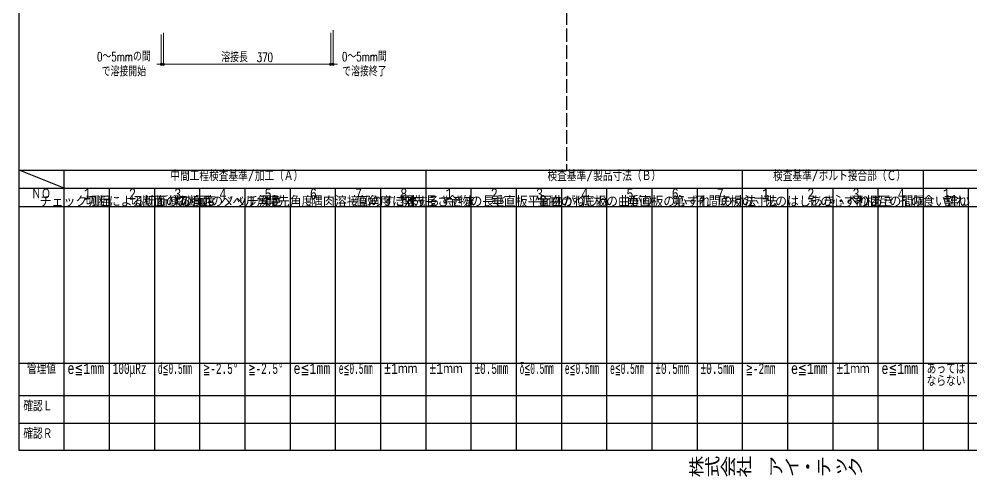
# Model space of a CAD drawing. Header units: millimetres. Extents: x -4568 to 36914, y -114 to 17788.
# Drawn here: x 11272 to 13377, y 15434 to 16446 of the extents above; entities that cross this region are included whole.
import ezdxf
from ezdxf.enums import TextEntityAlignment as Align

# ---------------------------------------------------------------- set-up
doc = ezdxf.new("R2010")
doc.units = ezdxf.units.MM
doc.header["$LTSCALE"] = 5
doc.linetypes.add('DASHED', pattern=[7.5, 6, -1.5])
doc.layers.get('0').update_dxf_attribs({"color": 255})
doc.layers.get('DEFPOINTS').update_dxf_attribs({"color": 255})
for name, color, linetype in [('LAYER6', 7, 'Continuous'), ('寸法', 4, 'Continuous'), ('文字', 7, 'Continuous')]:
    doc.layers.add(name, color=color, linetype=linetype)
doc.styles.add('DLSTANDARD1', font='monotxt.shx', dxfattribs={"width": 0.6, "bigfont": 'extfont'})
doc.styles.add('KANJI', font='simplex.shx', dxfattribs={"width": 0.7, "bigfont": 'extfont2.shx'})
doc.styles.get("Standard").update_dxf_attribs({"font": 'simplex.shx', "width": 0.7, "height": 2.5, "bigfont": '@extfont2.shx'})
doc.styles.add('TATEGAKI', font='txt', dxfattribs={"bigfont": 'bigfont.shx'})
doc.dimstyles.new('一般寸法-小さめ', dxfattribs={"dimscale": 10, "dimtxt": 2, "dimasz": 0.5, "dimexe": 0.125, "dimexo": 1.5, "dimgap": 0.5, "dimtad": 1, "dimtxsty": 'KANJI', "dimblk": 'ORIGIN', "dimcen": 0, "dimclrd": 256, "dimclre": 256, "dimclrt": 256, "dimadec": 0, "dimazin": 0, "dimtfac": 1, "dimtmove": 2, "dimatfit": 2, "dimfxl": 0, "dimtolj": 2, "dimlwd": 5, "dimlwe": 5, "dimarcsym": 0})

# ---------------------------------------------------------------- blocks, each defined once
blk = doc.blocks.new('_Origin')
at = {"color": 0, "linetype": 'ByBlock', "lineweight": -2}
blk.add_line((0, 0), (-1, 0), dxfattribs=at)
blk.add_circle((0, 0), 0.5, dxfattribs=at)
blk = doc.blocks.new('*D1100')
at = {"layer": 'DEFPOINTS', "color": 0, "linetype": 'Continuous', "transparency": 16777216}
for p in [(11586.4, 16427), (11591.4, 16427), (11591.4, 16346.5)]:
    blk.add_point(p, dxfattribs=at)
at = {"layer": '寸法', "linetype": 'Continuous', "lineweight": 5, "transparency": 16777216}
for p, q in [((11586.4, 16412), (11586.4, 16345.2)), ((11591.4, 16412), (11591.4, 16345.2)), ((11581.4, 16346.5), (11576.4, 16346.5)), ((11586.4, 16346.5), (11591.4, 16346.5)), ((11596.4, 16346.5), (11601.4, 16346.5))]:
    blk.add_line(p, q, dxfattribs=at)
at = {"layer": '寸法', "linetype": 'Continuous', "lineweight": 5, "transparency": 16777216, "xscale": 5, "yscale": 5, "zscale": 5}
blk.add_blockref('_Origin', (11586.4, 16346.5), dxfattribs=at)
at = {"layer": '寸法', "linetype": 'Continuous', "lineweight": 5, "transparency": 16777216, "xscale": 5, "yscale": 5, "zscale": 5, "rotation": 180}
blk.add_blockref('_Origin', (11591.4, 16346.5), dxfattribs=at)
at = {"layer": '寸法', "linetype": 'Continuous', "transparency": 16777216, "insert": (11503.8, 16346.5), "char_height": 20, "attachment_point": 5, "style": 'KANJI'}
blk.add_mtext('\\A2;0～5mmの間\\Pで溶接開始', dxfattribs=at)
blk = doc.blocks.new('*D1101')
at = {"layer": 'DEFPOINTS', "color": 0, "linetype": 'Continuous', "transparency": 16777216}
for p in [(11591.4, 16431), (11961.4, 16431), (11961.4, 16346.5)]:
    blk.add_point(p, dxfattribs=at)
at = {"layer": '寸法', "linetype": 'Continuous', "lineweight": 5, "transparency": 16777216}
for p, q in [((11591.4, 16416), (11591.4, 16345.2)), ((11961.4, 16416), (11961.4, 16345.2)), ((11596.4, 16346.5), (11956.4, 16346.5))]:
    blk.add_line(p, q, dxfattribs=at)
at = {"layer": '寸法', "linetype": 'Continuous', "lineweight": 5, "transparency": 16777216, "xscale": 5, "yscale": 5, "zscale": 5, "rotation": 180}
blk.add_blockref('_Origin', (11591.4, 16346.5), dxfattribs=at)
at = {"layer": '寸法', "linetype": 'Continuous', "lineweight": 5, "transparency": 16777216, "xscale": 5, "yscale": 5, "zscale": 5}
blk.add_blockref('_Origin', (11961.4, 16346.5), dxfattribs=at)
at = {"layer": '寸法', "linetype": 'Continuous', "transparency": 16777216, "insert": (11776.4, 16361.5), "char_height": 20, "attachment_point": 5, "style": 'KANJI'}
blk.add_mtext('\\A2;溶接長\u3000370', dxfattribs=at)
blk = doc.blocks.new('*D1102')
at = {"layer": 'DEFPOINTS', "color": 0, "linetype": 'Continuous', "transparency": 16777216}
for p in [(11961.4, 16431), (11966.4, 16437), (11966.4, 16346.5)]:
    blk.add_point(p, dxfattribs=at)
at = {"layer": '寸法', "linetype": 'Continuous', "lineweight": 5, "transparency": 16777216}
for p, q in [((11966.4, 16422), (11966.4, 16345.2)), ((11961.4, 16416), (11961.4, 16345.2)), ((11956.4, 16346.5), (11951.4, 16346.5)), ((11961.4, 16346.5), (11966.4, 16346.5)), ((11971.4, 16346.5), (11976.4, 16346.5))]:
    blk.add_line(p, q, dxfattribs=at)
at = {"layer": '寸法', "linetype": 'Continuous', "lineweight": 5, "transparency": 16777216, "xscale": 5, "yscale": 5, "zscale": 5}
blk.add_blockref('_Origin', (11961.4, 16346.5), dxfattribs=at)
at = {"layer": '寸法', "linetype": 'Continuous', "lineweight": 5, "transparency": 16777216, "xscale": 5, "yscale": 5, "zscale": 5, "rotation": 180}
blk.add_blockref('_Origin', (11966.4, 16346.5), dxfattribs=at)
at = {"layer": '寸法', "linetype": 'Continuous', "transparency": 16777216, "insert": (12035.7, 16346.5), "char_height": 20, "attachment_point": 5, "style": 'KANJI'}
blk.add_mtext('\\A2;0～5mm間\\Pで溶接終了', dxfattribs=at)

msp = doc.modelspace()

# ---------------------------------------------------------------- linework, layer by layer
at = {"linetype": 'DASHED', "lineweight": -3}
msp.add_line((12482.899, 17588.38), (12482.899, 16112.38), dxfattribs=at)
at = {"linetype": 'Continuous', "lineweight": -3}
for p, q in [((11272, 16112.38), (14476, 16112.38)), ((11272, 16072.38), (14476, 16072.38)), ((11272, 16032.38), (14172, 16032.38)), ((11272, 15686.089), (14172, 15686.089)), ((11272, 15614.315), (14172, 15614.315)), ((11272, 15553.348), (14172, 15553.348))]:
    msp.add_line(p, q, dxfattribs=at)
msp.add_lwpolyline([(11272, 17708.38), (14476, 17708.38), (14476, 15492.38), (11272, 15492.38)], close=True, dxfattribs=at)
at = {"layer": '寸法', "linetype": 'Continuous'}
for p, q in [((11372, 16072.38), (11272, 16112.38)), ((11372, 15492.38), (11372, 16112.38)), ((12172, 15492.38), (12172, 16112.38)), ((12872, 15492.38), (12872, 16112.38)), ((13272, 15492.38), (13272, 16112.38)), ((11472, 15492.38), (11472, 16072.38)), ((11572, 15492.38), (11572, 16072.38)), ((11672, 15492.38), (11672, 16072.38)), ((11772, 15492.38), (11772, 16072.38)), ((11872, 15492.38), (11872, 16072.38)), ((11972, 15492.38), (11972, 16072.38)), ((12072, 15492.38), (12072, 16072.38)), ((12272, 15492.38), (12272, 16072.38)), ((12372, 15492.38), (12372, 16072.38)), ((12472, 15492.38), (12472, 16072.38)), ((12572, 15492.38), (12572, 16072.38)), ((12672, 15492.38), (12672, 16072.38)), ((12772, 15492.38), (12772, 16072.38)), ((12972, 15492.38), (12972, 16072.38)), ((13072, 15492.38), (13072, 16072.38)), ((13172, 15492.38), (13172, 16072.38)), ((13372, 15492.38), (13372, 16072.38))]:
    msp.add_line(p, q, dxfattribs=at)

# ---------------------------------------------------------------- texts
at = {"layer": 'LAYER6', "color": 0, "linetype": 'Continuous', "lineweight": -3, "width": 0.8}
msp.add_text('株式会社\u3000アイ・テック', height=40, dxfattribs=at).set_placement((12752.093, 15435.134))
at = {"layer": '文字', "color": 0, "linetype": 'Continuous', "ltscale": 6, "style": 'DLSTANDARD1'}
for s, width, p in [('中間工程検査基準/加工（Ａ）', 0.74375, (11606.447, 16080.954)), ('検査基準/製品寸法（Ｂ）', 0.74375, (12440.562, 16080.954)), ('検査基準/ボルト接合部（Ｃ）', 0.74375, (12939.39, 16080.954)), ('ＮＯ', 0.74375, (11299.463, 16040.954)), ('1', 0.74375, (11415.207, 16040.954)), ('2', 0.74375, (11515.207, 16040.954)), ('3', 0.74375, (11615.207, 16040.954)), ('4', 0.74375, (11715.207, 16040.954)), ('5', 0.74375, (11815.207, 16040.954)), ('6', 0.74375, (11915.207, 16040.954)), ('7', 0.74375, (12015.207, 16040.954)), ('1', 0.74375, (12215.207, 16040.954)), ('2', 0.74375, (12315.207, 16040.954)), ('3', 0.74375, (12415.207, 16040.954)), ('4', 0.74375, (12515.207, 16040.954)), ('5', 0.74375, (12615.207, 16040.954)), ('6', 0.74375, (12715.207, 16040.954)), ('7', 0.74375, (12815.207, 16040.954)), ('1', 0.74375, (12915.207, 16040.954)), ('2', 0.74375, (13015.207, 16040.954)), ('3', 0.74375, (13115.207, 16040.954)), ('4', 0.74375, (13215.207, 16040.954)), ('1', 0.74375, (13315.207, 16040.954)), ('管理値', 0.74375, (11289.648, 15654.664)), ('e≦1mm', 0.74375, (11379.094, 15654.664)), ('100μRz', 0.6, (11479.094, 15654.664)), ('d≦0.5mm', 0.5, (11579.094, 15654.664)), ('≧-2.5°', 0.6, (11679.094, 15654.664)), ('≧-2.5°', 0.6, (11779.094, 15654.664)), ('e≦1mm', 0.74375, (11879.094, 15654.664)), ('e≦0.5mm', 0.5, (11979.094, 15654.664)), ('±1ｍｍ', 0.74375, (12179.094, 15654.664)), ('±0.5mm', 0.6, (12279.094, 15654.664)), ('δ≦0.5mm', 0.5, (12379.094, 15654.664)), ('e≦0.5mm', 0.5, (12479.094, 15654.664)), ('e≦0.5mm', 0.5, (12579.094, 15654.664)), ('±0.5mm', 0.6, (12679.094, 15654.664)), ('±0.5mm', 0.6, (12779.094, 15654.664)), ('≧-2mm', 0.6, (12879.094, 15654.664)), ('e≦1mm', 0.74375, (12979.094, 15654.664)), ('±1ｍｍ', 0.74375, (13079.094, 15654.664)), ('e≦1mm', 0.74375, (13179.094, 15654.664)), ('あっては', 0.74375, (13279.094, 15654.664)), ('ならない', 0.74375, (13279.094, 15627.46)), ('確認Ｌ', 0.74375, (11281.522, 15571.972)), ('確認Ｒ', 0.74375, (11281.522, 15511.004))]:
    msp.add_text(s, height=24, dxfattribs=dict(at, width=width)).set_placement(p, align=Align.BOTTOM_LEFT)
at = {"layer": '文字', "color": 1, "linetype": 'Continuous', "ltscale": 6, "style": 'DLSTANDARD1', "width": 0.74375}
for s, p in [('8', (12115.207, 16040.954)), ('±1ｍｍ', (12079.094, 15654.664))]:
    msp.add_text(s, height=24, dxfattribs=at).set_placement(p, align=Align.BOTTOM_LEFT)
at = {"layer": '文字', "color": 0, "linetype": 'Continuous', "ltscale": 6, "style": 'TATEGAKI'}
for s, p in [('チェック項目', (11317.476, 16024.052)), ('切断による切断縁の角度', (11417.476, 16024.052)), ('切断面のあらさ', (11517.476, 16024.052)), ('切断面のノッチ深さ', (11617.476, 16024.052)), ('ベベル角度', (11717.476, 16024.052)), ('開先角度', (11817.476, 16024.052)), ('隅肉溶接部のすきま', (11917.476, 16024.052)), ('直角度に対するすきま', (12017.476, 16024.052)), ('金物の長さ', (12217.476, 16024.052)), ('垂直板平面曲がり', (12317.476, 16024.052)), ('金物のねじれ', (12417.476, 16024.052)), ('底板の曲がり', (12517.476, 16024.052)), ('垂直板の心ずれ', (12617.476, 16024.052)), ('第一孔間の寸法', (12717.476, 16024.052)), ('底板の寸法', (12817.476, 16024.052)), ('孔のはしあき・へりあき', (12917.476, 16024.052)), ('孔の心ずれ', (13017.476, 16024.052)), ('孔相互の間隔', (13117.476, 16024.052)), ('孔の食い違い', (13217.476, 16024.052)), ('割れ', (13317.476, 16024.052))]:
    msp.add_text(s, height=24, dxfattribs=at).set_placement(p, align=Align.BOTTOM_LEFT)
at = {"layer": '文字', "color": 1, "linetype": 'Continuous', "ltscale": 6, "style": 'TATEGAKI'}
msp.add_text('開先長さ', height=24, dxfattribs=at).set_placement((12117.476, 16024.052), align=Align.BOTTOM_LEFT)

# ---------------------------------------------------------------- dimensions: what is measured, and where the dimension line sits
at = {"layer": '寸法', "linetype": 'Continuous'}
for base, p1, p2, text, picture, middle in [((11591.385, 16346.485), (11586.385, 16426.964), (11591.385, 16426.964), '0～<>mmの間\\Pで溶接開始', '*D1100', (11503.8, 16346.485)), ((11966.385, 16346.485), (11961.385, 16430.964), (11966.385, 16436.964), '0～<>mm間\\Pで溶接終了', '*D1102', (12035.728, 16346.485))]:
    dim = msp.add_linear_dim(base=base, p1=p1, p2=p2, text=text, dimstyle='一般寸法-小さめ', dxfattribs=at)
    dim.commit()
    dim.dimension.update_dxf_attribs({"geometry": picture, "text_midpoint": middle, "dimtype": 160})
dim = msp.add_linear_dim(base=(11961.385, 16346.485), p1=(11591.385, 16430.964), p2=(11961.385, 16430.964), text='溶接長\u3000<>', dimstyle='一般寸法-小さめ', dxfattribs=at)
dim.commit()
dim.dimension.update_dxf_attribs({"geometry": '*D1101', "text_midpoint": (11776.385, 16361.485)})

doc.saveas('drawing.dxf')
